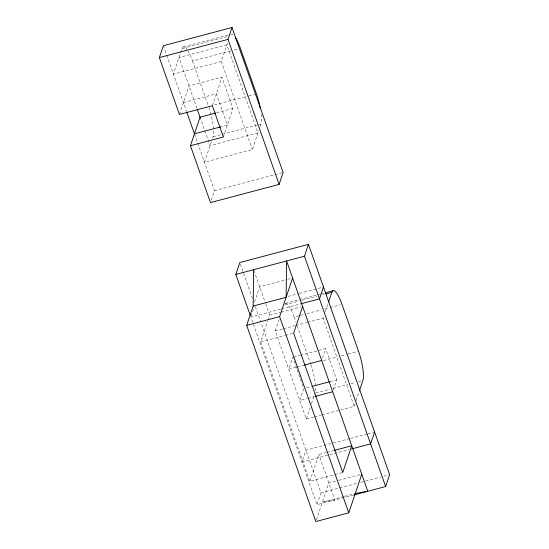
<?xml version="1.0" encoding="UTF-8"?>
<svg xmlns="http://www.w3.org/2000/svg" width="549" height="549" viewBox="0 0 549 549"><rect width="100%" height="100%" fill="white"/><g stroke="black" fill="none" stroke-linecap="round" stroke-linejoin="round"><path stroke-width="0.41" stroke-dasharray="2.75 2.06" d="M226.888 36.687L181.987 48.587L173.388 74.129L221.288 61.44L227.705 42.376M179.413 114.446L189.014 85.932L221.94 77.203L232.968 108.482L223.368 136.996M212.346 105.717L221.94 77.203M211.42 141.587L204.461 162.271L252.362 149.582L258.771 130.518M212.511 138.348L213.06 136.728A23.868 5.483 75.2 0 0 208.894 107.529M211.29 200.213L214.487 190.709L194.998 135.418M260.137 126.469L260.953 124.04A23.868 5.483 75.2 0 0 261.146 113.513M254.53 302.032L259.677 286.75L286.846 279.551M251.113 316.279L254.311 306.774M341.924 472.73L309.814 481.233L260.706 341.91L267.788 320.849M268.063 320.04L269.696 315.181L265.798 304.125M313.74 417.048L306.308 419.017L275.234 330.875L279.311 318.763M321.995 414.859L354.201 406.322L323.128 318.18L323.944 315.757M325.303 311.722L328.021 303.645M303.769 388.603L299.768 400.482L307.179 398.519M322.469 358.099L325.667 348.594L300.976 355.141M306.308 419.017L310.11 407.715M311.468 403.673L314.728 393.983M333.229 390.167L336.695 379.874L325.667 348.594M309.814 481.233L318.811 454.503L326.223 452.541M353.782 494.978L316.993 504.73L320.993 492.851L261.091 322.915M354.201 406.322L355.018 403.899M356.102 400.674L358.82 392.597M316.382 519.944L328.837 482.935L337.889 480.54M183.62 46.802L228.212 34.985M187.902 50.782A23.868 5.483 75.2 0 1 192.5 61.001L230.669 50.885M234.409 49.897L237.408 49.101M183.414 102.567L216.34 93.838L227.368 125.11L221.604 126.641M214.529 104.907L247.455 96.178M248.951 95.787L254.942 94.195M216.498 112.847L232.968 108.482M213.06 136.728L258.476 124.692M259.3 124.472L260.953 124.04M214.487 190.709L283.339 172.461M287.662 279.331L292.603 278.02M287.916 296.419L298.67 293.571M299.5 293.351L323.478 286.997M285.507 303.309L298.718 299.809M299.548 299.589L316.89 294.991M317.713 294.772L320.191 294.12M321.014 293.9L324.322 293.022M284.677 304.832L298.896 301.065M301.895 300.276L316.862 296.309M322.846 294.717L324.342 294.326M280.614 309.176L250.845 317.068L316.993 504.73M281.438 308.963L299.63 304.139M269.696 315.181L280.402 312.347M281.225 312.127L300.982 306.891M285.006 303.46A23.072 5.305 75.2 0 1 294.099 317.034L298.587 315.847M300.083 315.449L303.075 314.652M306.822 313.664L321.035 309.897M324.782 308.902L329.27 307.714M330.018 307.515L340.497 304.736M275.234 330.875L282.666 328.906M283.49 328.686L295.053 325.619M295.877 325.399L306.617 322.558M307.44 322.338L323.128 318.18M260.706 341.91L284.574 335.583M285.398 335.37L292.809 333.401M293.564 357.104L300.152 355.361M296.151 367.24L288.747 369.202L292.741 357.324L303.199 386.997M296.975 367.02L304.386 365.058M323.354 360.576L337.573 356.809M341.32 355.814L346.556 354.428M348.052 354.03L357.783 351.456M306.239 387.944L311.173 386.64M330.107 381.617L336.695 379.874M315.75 392.981L329.97 389.207M332.962 388.418L347.929 384.451M350.928 383.655L355.416 382.468M358.408 381.672L361.4 380.882M308.003 398.3L314.584 396.556M314.563 416.828L321.172 415.078M349.788 438.582L305.958 450.201L301.957 462.08L349.095 449.59M350.612 438.363L367.151 433.978M367.981 433.765L374.596 432.008M327.046 452.321L333.627 450.578M338.712 480.32L361.764 474.212M320.993 492.851L357.378 483.202M360.686 482.331L364.824 481.233M365.648 481.013L380.532 477.067M383.84 476.196L388.802 474.878M343.743 496.571L322.338 502.246L334.849 499.995L318.811 454.503M344.566 496.351L355.265 493.517M221.288 61.44L252.362 149.582M294.099 317.034L295.808 321.886M297.235 325.934L310.638 363.946M192.5 61.001L208.256 105.696M196.947 108.441L178.988 57.494L226.881 44.805L257.955 132.947L210.061 145.643L200.035 117.205M253.933 270.465L265.524 303.336M163.369 45.697L166.471 54.509M166.759 55.305L186.502 111.33M240.373 264.151L252.574 298.752M255.409 306.802L260.802 322.105M310.851 364.57A23.072 5.305 75.2 0 1 315.407 391.265M181.987 48.587A23.868 5.483 75.2 0 1 187.092 49.554M230.553 34.628A23.868 5.483 75.2 0 1 233.455 35.047"/><path stroke-width="0.82" d="M253.665 269.689L253.178 306.054L286.104 297.325L286.592 260.96L367.775 491.273L355.265 493.517M279.125 184.395L228.007 39.384L232.007 27.505L283.119 172.516L279.125 184.395L210.487 202.588L190.441 145.718L223.368 136.996L212.346 105.717L179.413 114.446L159.368 57.576L163.369 45.697L232.22 27.45M190.441 145.718L200.035 117.205L215.675 113.06M250.275 315.462L235.809 274.418L239.803 262.539L308.442 244.346L389.632 474.659L385.631 486.538L354.208 494.869M361.764 474.212L348.766 512.821L315.84 521.55L246.679 325.358L253.453 305.251M348.766 512.821L279.613 316.636L292.603 278.02M385.631 486.538L304.448 256.232L308.442 244.346M302.629 306.452L293.633 333.188L342.748 472.511L351.737 445.774L334.451 450.358M323.478 286.997L319.477 298.876L300.461 303.92M328.563 302.032L331.829 292.343A23.072 5.305 75.2 0 1 341.993 304.338L358.531 351.257A23.072 5.305 75.2 0 1 362.896 380.484L359.369 390.984M374.596 432.008L370.596 443.887L351.58 448.931M159.368 57.576L228.007 39.384M194.442 133.839L220.78 126.86M235.809 274.418L304.448 256.232M325.145 292.802L333.401 290.613M325.838 293.928L331.829 292.343M246.679 325.358L279.613 316.636M304.386 365.058L321.673 360.48M311.997 386.421L329.283 381.836M315.407 396.337L332.694 391.753M197.235 109.251L200.371 118.145M186.79 112.14L194.771 134.78M260.329 108.304A23.868 5.483 75.2 0 0 256.438 93.804L240.4 48.305A23.868 5.483 75.2 0 0 235.796 38.094"/></g></svg>
